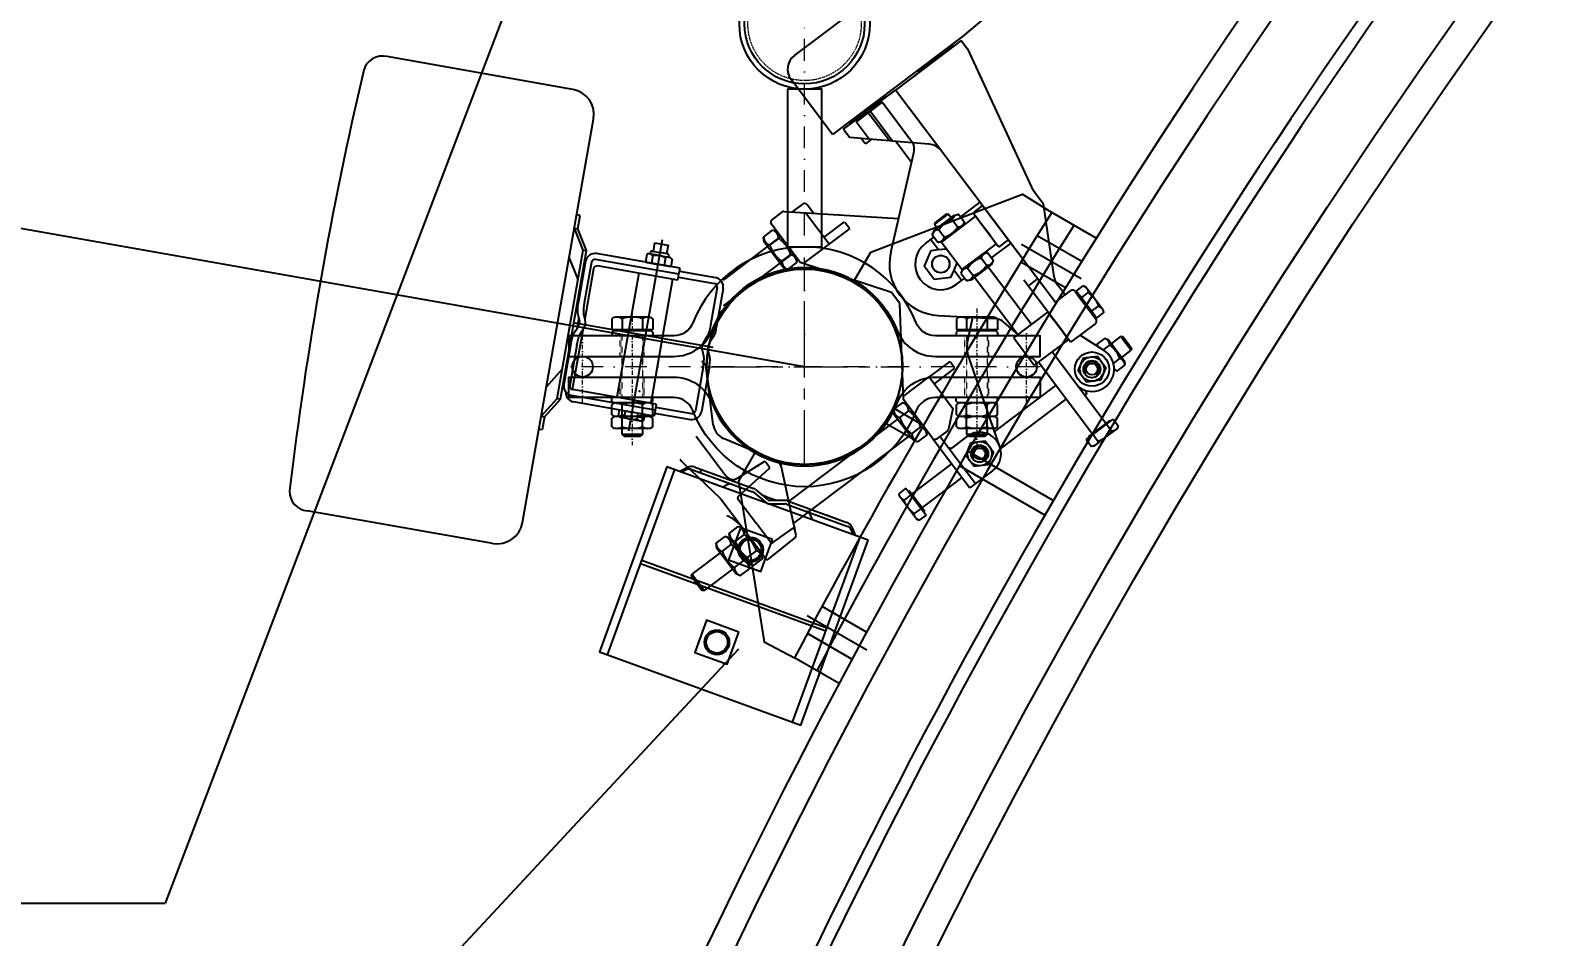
# Model space of a CAD drawing. Header units: millimetres. Extents: x -139278 to 641613, y -260926 to 217780.
# Drawn here: x 220606 to 221486, y 3542 to 4071 of the extents above; entities that cross this region are included whole.
import ezdxf

# ---------------------------------------------------------------- set-up
doc = ezdxf.new("R2010")
doc.units = ezdxf.units.MM
for name, pattern in [('MITTE', [50.8, 31.75, -6.35, 6.35, -6.35]), ('STRICHLINIE', [0.75, 0.5, -0.25]), ('STRICHPUNKT', [25.4, 12.7, -6.35, 0, -6.35])]:
    doc.linetypes.add(name, pattern=pattern)
for name, color, linetype, lineweight in [('10_30_AntennentraegerAchse', 61, 'MITTE', 18), ('10_30_Sektorantenne_MHA', 21, 'Continuous', 25), ('10_31_SystemGestell_Kabelbock', 6, 'Continuous', 25), ('10_yy_Stahl', 6, 'Continuous', 25), ('10_yy_Stahl_Achse', 8, 'STRICHPUNKT', 9), ('10_yy_Stahl_VDK', 8, 'STRICHLINIE', 9), ('20_30_Sektorantenne_MHA', 7, 'Continuous', 25), ('99_Gebaeude_VDK', 53, 'STRICHLINIE', 18)]:
    doc.layers.add(name, color=color, linetype=linetype, lineweight=lineweight)
doc.styles.add('ISOCP', font='ISOCP', dxfattribs={"width": 0.9})
doc.dimstyles.new('M_050', dxfattribs={"dimscale": 50, "dimtxt": 2.5, "dimasz": 2, "dimexe": 2, "dimexo": 2, "dimgap": 1, "dimtad": 1, "dimlfac": 0.001, "dimzin": 1, "dimdsep": 46, "dimtxsty": 'ISOCP', "dimblk": 'OBLIQUE', "dimcen": 2.5, "dimclrd": 256, "dimclre": 256, "dimclrt": 256, "dimadec": 0, "dimazin": 0, "dimtfac": 1, "dimtmove": 2, "dimatfit": 3, "dimfxl": 0, "dimtolj": 1, "dimtzin": 0, "dimarcsym": 0})

# ---------------------------------------------------------------- blocks, each defined once
blk = doc.blocks.new('_OBLIQUE')
at = {"color": 0, "linetype": 'ByBlock'}
blk.add_line((-0.5, -0.5), (0.5, 0.5), dxfattribs=at)
blk = doc.blocks.new('*D40')
at = {"lineweight": -2}
blk.add_arc((224746.8, 1744.4), 2209.63, 140, 160, dxfattribs=at)
at = {"layer": 'Defpoints', "color": 0}
for p in [(221606.02, 4379.83), (220859.69, 3159.19), (222900.68, 2958.61), (224746.8, 1744.4), (224746.8, 1744.4)]:
    blk.add_point(p, dxfattribs=at)
at = {"lineweight": -2, "xscale": 100, "yscale": 100, "zscale": 100}
for p, rotation in [((223054.12, 3164.72), 50.0000000001827), ((222670.43, 2500.14), 250.0000000001913)]:
    blk.add_blockref('_OBLIQUE', p, dxfattribs=dict(at, rotation=rotation))
at = {"insert": (222735.76, 2905.47), "char_height": 125, "attachment_point": 5, "rotation": 60, "style": 'ISOCP'}
blk.add_mtext('\\A1;20°', dxfattribs=at)
blk = doc.blocks.new('M12 HV Seite Kopf')
at = {"color": 0, "linetype": 'ByBlock', "lineweight": -2}
for p, q in [((-11.96, 10), (-11.96, 3.6)), ((8.97, 11), (-8.97, 11)), ((-5.98, 10), (-5.98, 3.6)), ((5.98, 10), (5.98, 3.6)), ((11.96, 10), (11.96, 3.6)), ((-11, 3), (-12, 2)), ((-12, 2), (-12, 0)), ((12, 0), (-12, 0)), ((11.96, 3.6), (-11.96, 3.6)), ((11, 3), (-11, 3)), ((-10, 3.6), (-10, 3)), ((10, 3.6), (10, 3)), ((11, 3), (12, 2)), ((12, 2), (12, 0))]:
    blk.add_line(p, q, dxfattribs=at)
for centre, radius, start, end in [((-8.97, 6.03), 4.97, 53.00075, 126.99925), ((0, -7.37), 18.37, 71.00542, 108.99458), ((8.97, 6.03), 4.97, 53.00075, 126.99925)]:
    blk.add_arc(centre, radius, start, end, dxfattribs=at)
blk = doc.blocks.new('M 12 HV Seite Mutter gekontert')
at = {"color": 0, "linetype": 'ByBlock', "lineweight": -2}
for p, q in [((0, 12), (0, -12)), ((2, 12), (0, 12)), ((3, 11), (2, 12)), ((3, 11), (3, -11)), ((10, 11.96), (4, 11.96)), ((11, 8.97), (11, -8.97)), ((11, 8.97), (11, -8.97)), ((17, 11.96), (12, 11.96)), ((18, 8.97), (18, -8.97)), ((10, 5.98), (4, 5.98)), ((17, 5.98), (12, 5.98)), ((18, 6), (21.25, 6)), ((21.25, -6), (21.25, 6)), ((21.25, 6), (22.75, 4.5)), ((22.75, 4.5), (22.75, -4.5)), ((10, -5.98), (4, -5.98)), ((17, -5.98), (12, -5.98)), ((18, -6), (21.25, -6)), ((21.25, -6), (22.75, -4.5)), ((2, -12), (0, -12)), ((3, -11), (2, -12)), ((10, -11.96), (4, -11.96)), ((17, -11.96), (12, -11.96))]:
    blk.add_line(p, q, dxfattribs=at)
for centre, radius, start, end in [((7.97, 8.97), 4.97, 143.00075, 216.99925), ((6.03, 8.97), 4.97, 323.00075, 36.99925), ((15.97, 8.97), 4.97, 143.00075, 216.99925), ((13.03, 8.97), 4.97, 323.00075, 36.99925), ((21.37, 0), 18.37, 161.00542, 198.99458), ((-7.37, 0), 18.37, 341.00542, 18.99458), ((29.37, 0), 18.37, 161.00542, 198.99458), ((-0.37, 0), 18.37, 341.00542, 18.99458), ((7.97, -8.97), 4.97, 143.00075, 216.99925), ((6.03, -8.97), 4.97, 323.00075, 36.99925), ((15.97, -8.97), 4.97, 143.00075, 216.99925), ((13.03, -8.97), 4.97, 323.00075, 36.99925)]:
    blk.add_arc(centre, radius, start, end, dxfattribs=at)
blk = doc.blocks.new('M12 HV Schelle seite')
at = {"color": 8, "linetype": 'STRICHPUNKT', "lineweight": 5, "ltscale": 0.2}
blk.add_line((0, 16), (0, -63.75), dxfattribs=at)
at = {"layer": '10_yy_Stahl_VDK', "ltscale": 0.2}
for p, q in [((-7, -12), (-7, 0)), ((6, 0), (6, -36)), ((7, -12), (7, 0)), ((-6, 0), (-6, -36)), ((-7, -36), (-7, -24)), ((7, -36), (7, -24))]:
    blk.add_line(p, q, dxfattribs=at)
blk.add_blockref('M12 HV Seite Kopf', (0, 0))
at = {"rotation": 270}
blk.add_blockref('M 12 HV Seite Mutter gekontert', (0, -36), dxfattribs=at)
blk = doc.blocks.new('Sektor-AL 114.3 oben_08')
for points in [[(22163.34, 10928.02, -0.308308), (22155.73, 10916.85, 0.681385), (22155.73, 10786.56, -0.308308), (22163.34, 10775.39), (22163.34, 10714.21), (22175.34, 10714.21), (22175.34, 10775.39, 0.308308), (22160.12, 10797.73, -0.681385), (22160.12, 10905.69, 0.308308), (22175.34, 10928.02), (22175.34, 10989.21), (22163.34, 10989.21)], [(22199.34, 10928.02, 0.308308), (22206.95, 10916.85, -0.681385), (22206.95, 10786.56, 0.308308), (22199.34, 10775.39), (22199.34, 10714.21), (22187.34, 10714.21), (22187.34, 10775.39, -0.308308), (22202.56, 10797.73, 0.681385), (22202.56, 10905.69, -0.308308), (22187.34, 10928.02), (22187.34, 10989.21), (22199.34, 10989.21)]]:
    blk.add_lwpolyline(points, format="xyb", close=True)
blk.add_lwpolyline([(22019.39, 10841.71), (22111.34, 10841.71), (22111.34, 10861.71), (22019.39, 10861.71)], close=True)
for centre, radius in [((22181.34, 10981.21), 6), ((21981.34, 10851.71), 38.05), ((21981.34, 10851.71), 35), ((22181.34, 10722.21), 6)]:
    blk.add_circle(centre, radius)
at = {"layer": '10_yy_Stahl_Achse'}
for p, q in [((22181.34, 10989.21), (22181.34, 10714.21)), ((22181.34, 10851.71), (21981.34, 10851.71))]:
    blk.add_line(p, q, dxfattribs=at)
at = {"layer": '10_yy_Stahl_Achse', "ltscale": 0.2}
for p, q in [((22202.1, 10981.21), (22160.58, 10981.21)), ((22202.1, 10722.21), (22160.58, 10722.21))]:
    blk.add_line(p, q, dxfattribs=at)
at = {"layer": '10_yy_Stahl_VDK'}
blk.add_circle((21981.34, 10851.71), 33.05, dxfattribs=at)
at = {"layer": '99_Gebaeude_VDK'}
blk.add_circle((22181.34, 10851.71), 57.15, dxfattribs=at)
at = {"rotation": 90}
for p in [(22163.34, 10952.21), (22163.34, 10751.21)]:
    blk.add_blockref('M12 HV Schelle seite', p, dxfattribs=at)

msp = doc.modelspace()

# ---------------------------------------------------------------- linework, layer by layer
at = {"ltscale": 4}
for p, q in [((221213.501, 4120.494), (221149.886, 4066.922)), ((221051.947, 4055.727), (221101.463, 4093.04)), ((221149.886, 4066.922), (221074.052, 4009.777)), ((221149.227, 4064.548), (221110.893, 4035.661)), ((221134.386, 4053.99), (221144.768, 4061.814)), ((221137.491, 4056.33), (221136.889, 4057.129)), ((221137.85, 4056.6), (221137.248, 4057.399)), ((221139.068, 4057.518), (221137.85, 4056.6)), ((221139.068, 4057.518), (221138.466, 4058.317)), ((221140.461, 4058.568), (221139.068, 4057.518)), ((221140.461, 4058.568), (221139.859, 4059.366)), ((221140.87, 4058.876), (221140.268, 4059.675)), ((221141.815, 4059.588), (221140.87, 4058.876)), ((221141.815, 4059.588), (221141.213, 4060.387)), ((221142.764, 4060.304), (221141.815, 4059.588)), ((221142.764, 4060.304), (221142.162, 4061.102)), ((221144.768, 4061.814), (221145.069, 4061.414)), ((221149.227, 4064.548), (221152.838, 4059.756)), ((221152.838, 4059.756), (221190.176, 3979.01)), ((221124.003, 4046.166), (221134.386, 4053.99)), ((221125.972, 4047.65), (221125.371, 4048.449)), ((221127.15, 4048.537), (221125.972, 4047.65)), ((221127.15, 4048.537), (221126.548, 4049.336)), ((221127.662, 4048.923), (221127.06, 4049.722)), ((221128.88, 4049.841), (221127.662, 4048.923)), ((221128.88, 4049.841), (221128.278, 4050.64)), ((221130.273, 4050.891), (221128.88, 4049.841)), ((221130.273, 4050.891), (221129.671, 4051.689)), ((221130.682, 4051.199), (221130.081, 4051.998)), ((221131.627, 4051.911), (221130.682, 4051.199)), ((221131.627, 4051.911), (221131.025, 4052.71)), ((221132.577, 4052.627), (221131.627, 4051.911)), ((221132.577, 4052.627), (221131.975, 4053.425)), ((221135.955, 4055.173), (221135.354, 4055.971)), ((221137.491, 4056.33), (221135.955, 4055.173)), ((221074.052, 4009.777), (221049.979, 4041.723)), ((221124.437, 4046.493), (221123.835, 4047.291)), ((221124.003, 4046.166), (221124.304, 4045.767)), ((221125.614, 4047.38), (221124.437, 4046.493)), ((221125.614, 4047.38), (221125.012, 4048.179)), ((221125.972, 4047.65), (221125.614, 4047.38)), ((221094.619, 4024.024), (221105.002, 4031.847)), ((221103.432, 4030.664), (221102.254, 4029.777)), ((221102.474, 4029.317), (221110.893, 4035.661)), ((221103.432, 4030.664), (221102.83, 4031.463)), ((221103.79, 4030.934), (221103.188, 4031.733)), ((221103.79, 4030.934), (221103.432, 4030.664)), ((221104.967, 4031.822), (221103.79, 4030.934)), ((221104.967, 4031.822), (221104.366, 4032.62)), ((221105.002, 4031.847), (221105.303, 4031.448)), ((221161.145, 3968.975), (221110.893, 4035.661)), ((221084.237, 4016.2), (221094.619, 4024.024)), ((221087.366, 4017.932), (221094.367, 4023.208)), ((221103.076, 4028.518), (221087.968, 4017.133)), ((221091.862, 4021.946), (221090.326, 4020.788)), ((221091.862, 4021.946), (221091.26, 4022.744)), ((221094.782, 4023.52), (221094.367, 4023.208)), ((221094.782, 4023.52), (221095.059, 4023.729)), ((221107.297, 4006.049), (221094.969, 4022.409)), ((221095.474, 4024.042), (221095.059, 4023.729)), ((221095.474, 4024.042), (221102.474, 4029.317)), ((221109.15, 4005.892), (221096.075, 4023.243)), ((221096.776, 4025.649), (221096.174, 4026.448)), ((221097.718, 4026.359), (221096.776, 4025.649)), ((221097.718, 4026.359), (221097.116, 4027.157)), ((221098.67, 4027.077), (221097.718, 4026.359)), ((221098.67, 4027.077), (221098.069, 4027.875)), ((221099.08, 4027.385), (221098.478, 4028.184)), ((221099.234, 4027.501), (221098.632, 4028.3)), ((221099.234, 4027.501), (221099.08, 4027.385)), ((221100.872, 4028.735), (221099.234, 4027.501)), ((221100.872, 4028.735), (221100.27, 4029.534)), ((221101.281, 4029.044), (221100.68, 4029.843)), ((221101.333, 4029.083), (221100.731, 4029.881)), ((221101.281, 4029.044), (221100.872, 4028.735)), ((221101.691, 4029.353), (221101.089, 4030.151)), ((221101.333, 4029.083), (221101.281, 4029.044)), ((221101.691, 4029.353), (221101.333, 4029.083)), ((221102.254, 4029.777), (221101.652, 4030.576)), ((221120.871, 4004.904), (221103.076, 4028.518)), ((221121.124, 4022.084), (221204.174, 3911.872)), ((221080.545, 4012.792), (221087.366, 4017.932)), ((221084.237, 4016.2), (221084.538, 4015.801)), ((221085.053, 4016.815), (221084.451, 4017.614)), ((221085.994, 4017.524), (221085.053, 4016.815)), ((221085.994, 4017.524), (221085.392, 4018.323)), ((221086.947, 4018.242), (221085.994, 4017.524)), ((221086.947, 4018.242), (221086.345, 4019.041)), ((221087.356, 4018.551), (221086.755, 4019.35)), ((221087.51, 4018.667), (221086.908, 4019.465)), ((221087.51, 4018.667), (221087.356, 4018.551)), ((221089.148, 4019.901), (221087.51, 4018.667)), ((221095.576, 4007.037), (221087.968, 4017.133)), ((221089.148, 4019.901), (221088.546, 4020.7)), ((221089.558, 4020.21), (221088.956, 4021.008)), ((221089.609, 4020.248), (221089.007, 4021.047)), ((221089.558, 4020.21), (221089.148, 4019.901)), ((221089.967, 4020.518), (221089.366, 4021.317)), ((221089.967, 4020.518), (221089.609, 4020.248)), ((221090.326, 4020.788), (221089.724, 4021.587)), ((221080.545, 4012.792), (221084.156, 4008))]:
    msp.add_line(p, q, dxfattribs=at)
for p, q in [((221057.836, 3874.223), (220043.496, 4053.078)), ((221095.576, 4007.037), (221084.156, 4008)), ((221092.662, 4005.019), (221090.841, 4007.436)), ((221096.858, 4006.929), (221094.063, 4004.823)), ((221107.297, 4006.049), (221095.576, 4007.037)), ((221107.992, 4005.99), (221107.297, 4006.049)), ((221108.455, 4005.951), (221107.992, 4005.99)), ((221109.15, 4005.892), (221108.455, 4005.951)), ((221120.871, 4004.904), (221109.15, 4005.892)), ((221120.216, 3993.38), (221110.898, 4005.745)), ((221130.51, 4004.091), (221120.871, 4004.904)), ((221108.093, 3940.869), (221121.516, 3999.012)), ((221192.429, 3975.646), (221190.624, 3978.042)), ((221056.544, 3969.037), (221050.625, 3964.577)), ((221148.915, 3961.638), (221160.242, 3970.173)), ((221191.266, 3977.189), (221197.244, 3969.257)), ((221203.381, 3926.614), (221197.244, 3969.257)), ((221044.663, 3964.467), (221038.864, 3960.097)), ((221045.991, 3964.866), (221112.672, 3960.707)), ((221072.197, 3945.773), (221058.392, 3964.092)), ((221062.991, 3963.805), (221059.345, 3968.644)), ((221133.16, 3953.521), (221145.379, 3962.729)), ((221133.16, 3953.521), (221145.379, 3962.729)), ((221133.696, 3957.212), (221137.689, 3960.222)), ((221137.238, 3960.821), (221133.844, 3958.263)), ((221140.632, 3963.378), (221137.238, 3960.821)), ((221137.689, 3960.222), (221141.683, 3963.231)), ((221137.695, 3946.922), (221157.66, 3961.967)), ((221140.632, 3963.378), (221141.683, 3963.231)), ((221143.262, 3961.134), (221141.683, 3963.231)), ((221145.379, 3962.729), (221147.863, 3963.034)), ((221147.863, 3963.034), (221151.171, 3958.644)), ((221156.758, 3963.165), (221170.599, 3944.796)), ((221156.955, 3964.565), (221160.948, 3967.574)), ((221157.66, 3961.967), (221161.121, 3957.375)), ((221161.145, 3968.975), (221204.174, 3911.872)), ((221227.978, 3949.196), (221201.98, 3964.206)), ((221033.94, 3949.852), (221039.209, 3953.822)), ((221055.322, 3934.934), (221038.471, 3957.296)), ((221041.973, 3952.648), (221039.209, 3953.822)), ((221041.973, 3952.648), (221053.023, 3937.985)), ((221084.177, 3954.8), (221057.058, 3934.364)), ((221069.188, 3949.766), (221081.167, 3958.793)), ((221081.334, 3958.572), (221083.987, 3955.051)), ((221133.16, 3953.521), (221132.182, 3951.217)), ((221133.844, 3958.263), (221133.696, 3957.212)), ((221135.276, 3955.116), (221133.696, 3957.212)), ((221136.102, 3954.172), (221139.41, 3949.781)), ((221150.193, 3956.34), (221137.974, 3947.132)), ((221143.943, 3960.08), (221147.251, 3955.69)), ((221150.193, 3956.34), (221151.171, 3958.644)), ((221166.236, 3950.586), (221161.121, 3957.375)), ((221043.887, 3950.109), (221010.325, 3924.818)), ((221034.306, 3946.871), (221033.94, 3949.852)), ((221045.356, 3932.208), (221034.306, 3946.871)), ((221045.356, 3932.208), (221034.306, 3946.871)), ((221037.485, 3945.147), (221042.754, 3949.117)), ((221128.296, 3946.1), (221133.234, 3949.821)), ((221131.491, 3948.507), (221136.001, 3942.522)), ((221132.182, 3951.217), (221135.49, 3946.827)), ((221137.974, 3947.132), (221135.49, 3946.827)), ((221136.001, 3942.522), (221140.586, 3943.085)), ((221137.695, 3946.922), (221149.731, 3930.949)), ((221169.697, 3945.994), (221149.731, 3930.949)), ((221166.236, 3950.586), (221169.697, 3945.994)), ((221166.97, 3937.678), (221178.296, 3946.214)), ((221172, 3944.599), (221175.993, 3947.608)), ((221219.093, 3925.459), (221184.436, 3945.468)), ((221219.504, 3935.614), (221193.51, 3950.621)), ((221051.109, 3940.525), (221010.388, 3909.839)), ((221044.575, 3935.739), (221049.844, 3939.709)), ((221048.12, 3931.034), (221053.389, 3935.004)), ((221053.023, 3937.985), (221053.389, 3935.004)), ((221108.561, 3917.455), (221055.322, 3934.934)), ((221131.417, 3941.959), (221127.582, 3932.924)), ((221131.417, 3941.959), (221136.001, 3942.522)), ((221145.035, 3930.534), (221146.84, 3934.785)), ((221150.01, 3931.159), (221162.229, 3940.367)), ((221150.01, 3931.159), (221162.229, 3940.367)), ((221167.044, 3933.978), (221154.825, 3924.77)), ((221160.793, 3937.718), (221164.102, 3933.328)), ((221162.229, 3940.367), (221164.714, 3940.672)), ((221164.714, 3940.672), (221168.022, 3936.282)), ((221167.044, 3933.978), (221168.022, 3936.282)), ((221210.034, 3920.296), (221184.044, 3935.302)), ((221045.356, 3932.208), (221048.12, 3931.034)), ((221133.489, 3925.086), (221127.582, 3932.924)), ((221143.23, 3926.282), (221133.489, 3925.086)), ((221143.23, 3926.282), (221145.035, 3930.534)), ((221145.035, 3930.534), (221149.545, 3924.548)), ((221146.351, 3922.141), (221151.288, 3925.862)), ((221150.01, 3931.159), (221149.032, 3928.856)), ((221149.032, 3928.856), (221152.341, 3924.465)), ((221152.953, 3931.81), (221156.261, 3927.419)), ((221182.217, 3892.822), (221156.941, 3926.365)), ((221190.204, 3898.841), (221164.928, 3932.383)), ((221193.131, 3925.104), (221188.835, 3921.867)), ((221113.376, 3911.066), (221108.561, 3917.455)), ((221154.825, 3924.77), (221152.341, 3924.465)), ((221208.213, 3894.882), (221185.653, 3924.819)), ((221204.174, 3911.872), (221212.959, 3918.492)), ((221209.765, 3916.085), (221205.292, 3922.02)), ((221215.76, 3918.099), (221227.796, 3902.126)), ((221216.349, 3918.314), (221220.374, 3921.347)), ((221219.301, 3914.397), (221216.349, 3918.314)), ((221217.624, 3916.623), (221217.144, 3916.262)), ((221217.144, 3916.262), (221226.412, 3903.963)), ((221219.301, 3914.397), (221223.326, 3917.43)), ((221221.774, 3920.752), (221220.374, 3921.347)), ((221226.89, 3913.964), (221221.774, 3920.752)), ((221115.503, 3855.071), (221113.376, 3911.066)), ((221225.214, 3906.55), (221219.301, 3914.397)), ((221225.214, 3906.55), (221229.239, 3909.583)), ((221232.005, 3907.176), (221226.89, 3913.964)), ((221135.754, 3904.162), (221168.326, 3902.455)), ((221152.668, 3887.594), (221156.085, 3903.096)), ((221181.419, 3893.883), (221174.364, 3900.015)), ((221179.822, 3891.017), (221199.787, 3906.062)), ((221199.787, 3906.062), (221203.248, 3901.47)), ((221208.363, 3894.682), (221203.248, 3901.47)), ((221227.403, 3899.325), (221213.027, 3888.492)), ((221228.166, 3902.633), (221225.214, 3906.55)), ((221226.891, 3904.324), (221226.412, 3903.963)), ((221228.166, 3902.633), (221232.19, 3905.666)), ((221232.005, 3907.176), (221232.19, 3905.666)), ((221179.822, 3891.017), (221191.858, 3875.044)), ((221211.824, 3890.09), (221191.858, 3875.044)), ((221213.027, 3888.492), (221208.213, 3894.882)), ((221208.363, 3894.682), (221211.824, 3890.09)), ((221218.618, 3892.705), (221232.509, 3883.745)), ((221228.54, 3887.432), (221232.931, 3890.741)), ((221235.235, 3889.763), (221232.931, 3890.741)), ((221236.829, 3887.646), (221242.42, 3891.859)), ((221243.47, 3891.712), (221242.42, 3891.859)), ((221242.42, 3891.859), (221245.429, 3887.866)), ((221246.028, 3888.317), (221243.47, 3891.712)), ((221171.794, 3827.541), (221152.978, 3882.186)), ((221233.67, 3841.159), (221202.24, 3882.868)), ((221228.691, 3886.208), (221228.54, 3887.432)), ((221232.123, 3883.985), (221235.885, 3886.82)), ((221235.235, 3889.763), (221244.442, 3877.544)), ((221242.848, 3879.66), (221248.438, 3883.873)), ((221245.429, 3887.866), (221248.438, 3883.873)), ((221248.586, 3884.923), (221246.028, 3888.317)), ((221248.586, 3884.923), (221248.438, 3883.873)), ((221004.568, 3840.343), (221000.484, 3873.605)), ((221142.553, 3877.332), (221130.573, 3868.305)), ((221133.582, 3864.312), (221145.562, 3873.339)), ((221145.395, 3873.56), (221142.742, 3877.081)), ((221225.684, 3835.141), (221194.254, 3876.85)), ((221217.345, 3871.824), (221220.541, 3879.352)), ((221220.541, 3879.352), (221228.659, 3880.349)), ((221228.659, 3880.349), (221233.581, 3873.817)), ((221233.581, 3873.817), (221230.385, 3866.289)), ((221238.031, 3876.145), (221241.793, 3878.98)), ((221238.46, 3872.556), (221240.357, 3871.751)), ((221240.357, 3871.751), (221244.747, 3875.06)), ((221244.442, 3877.544), (221244.747, 3875.06)), ((221115.434, 3856.897), (221130.573, 3868.305)), ((221130.573, 3868.305), (221144.415, 3849.937)), ((221222.267, 3865.292), (221217.345, 3871.824)), ((221230.385, 3866.289), (221222.267, 3865.292)), ((221132.354, 3832.709), (221115.503, 3855.071)), ((221168.76, 3836.352), (221204.485, 3863.273)), ((221172.134, 3826.373), (221210.503, 3855.287)), ((221218.434, 3861.378), (221218.804, 3861.656)), ((221221.388, 3857.457), (221222.386, 3858.209)), ((221222.134, 3860.254), (221222.386, 3858.209)), ((221109.769, 3849.224), (221115.037, 3853.194)), ((221110.135, 3846.243), (221109.769, 3849.224)), ((221121.184, 3831.58), (221110.135, 3846.243)), ((221121.184, 3831.58), (221110.135, 3846.243)), ((221113.314, 3844.519), (221118.582, 3848.489)), ((221117.802, 3852.02), (221115.037, 3853.194)), ((221117.802, 3852.02), (221128.851, 3837.357)), ((221144.415, 3849.937), (221141.703, 3837.852)), ((221112.049, 3843.703), (221048.584, 3795.879)), ((221120.404, 3835.111), (221125.672, 3839.081)), ((221128.851, 3837.357), (221129.217, 3834.376)), ((221235.826, 3842.784), (221223.527, 3833.516)), ((221226.115, 3834.714), (221233.961, 3840.627)), ((221233.528, 3833.039), (221240.317, 3838.154)), ((221233.961, 3840.627), (221237.878, 3843.579)), ((221233.961, 3840.627), (221236.994, 3836.603)), ((221236.187, 3842.305), (221235.826, 3842.784)), ((221237.878, 3843.579), (221240.911, 3839.555)), ((221240.317, 3838.154), (221240.911, 3839.555)), ((221011.994, 3810.425), (220994.532, 3833.599)), ((221041.434, 3819.262), (221010.586, 3832.357)), ((221119.271, 3834.119), (221051.337, 3782.928)), ((221121.184, 3831.58), (221123.949, 3830.406)), ((221123.949, 3830.406), (221129.217, 3834.376)), ((221132.354, 3832.709), (221154.32, 3803.559)), ((221140.953, 3836.685), (221135.155, 3832.315)), ((221157.515, 3805.966), (221136.752, 3833.519)), ((221152.452, 3833.455), (221144.067, 3827.136)), ((221151.857, 3822.475), (221155.053, 3830.004)), ((221155.053, 3830.004), (221163.171, 3831)), ((221163.171, 3831), (221168.093, 3824.469)), ((221222.197, 3831.763), (221226.115, 3834.714)), ((221222.197, 3831.763), (221225.23, 3827.738)), ((221223.888, 3833.037), (221223.527, 3833.516)), ((221226.115, 3834.714), (221229.147, 3830.69)), ((221226.74, 3827.923), (221233.528, 3833.039)), ((221156.779, 3815.943), (221151.857, 3822.475)), ((221202.927, 3796.228), (221153.134, 3824.976)), ((221168.093, 3824.469), (221164.897, 3816.94)), ((221226.74, 3827.923), (221225.23, 3827.738)), ((221008.749, 3797.264), (220987.157, 3817.952)), ((221018.637, 3809.194), (221033.98, 3818.781)), ((221037.085, 3814.661), (221019.051, 3798.423)), ((221035.308, 3818.535), (221037.214, 3816.006)), ((221051.712, 3781.164), (221044.371, 3815.699)), ((221120.348, 3799.872), (221143.788, 3817.535)), ((221197.93, 3787.566), (221148.134, 3816.316)), ((221167.498, 3813.489), (221154.32, 3803.559)), ((221164.897, 3816.94), (221156.779, 3815.943)), ((221116.97, 3803.358), (221112.945, 3800.325)), ((221116.97, 3803.358), (221119.922, 3799.441)), ((221118.244, 3801.667), (221118.724, 3802.028)), ((221127.991, 3789.729), (221118.724, 3802.028)), ((221126.367, 3791.885), (221149.807, 3809.549)), ((221023.25, 3778.04), (221008.855, 3797.143)), ((221018.922, 3797.078), (221029.724, 3782.743)), ((221113.131, 3798.815), (221112.945, 3800.325)), ((221113.131, 3798.815), (221118.246, 3792.027)), ((221119.922, 3799.441), (221115.897, 3796.408)), ((221119.922, 3799.441), (221125.835, 3791.594)), ((221118.246, 3792.027), (221123.362, 3785.239)), ((221125.835, 3791.594), (221121.81, 3788.561)), ((221123.362, 3785.239), (221124.762, 3784.644)), ((221128.787, 3787.677), (221124.762, 3784.644)), ((221125.835, 3791.594), (221128.787, 3787.677)), ((221127.512, 3789.368), (221127.991, 3789.729)), ((221013.905, 3776.985), (221019.174, 3780.955)), ((221014.271, 3774.004), (221013.905, 3776.985)), ((221017.45, 3772.281), (221022.719, 3776.251)), ((221021.938, 3779.782), (221019.174, 3780.955)), ((221021.938, 3779.782), (221032.988, 3765.119)), ((221031.676, 3766.86), (221023.25, 3778.04)), ((221037.882, 3771.917), (221029.724, 3782.743)), ((221039.254, 3771.7), (221050.611, 3779.653)), ((221052.869, 3775.722), (221052.163, 3779.041)), ((221006.239, 3771.208), (221011.507, 3775.178)), ((221006.605, 3768.227), (221006.239, 3771.208)), ((221017.654, 3753.564), (221006.605, 3768.227)), ((221009.784, 3766.503), (221015.052, 3770.473)), ((221014.271, 3774.004), (221011.507, 3775.178)), ((221025.321, 3759.341), (221014.271, 3774.004)), ((221025.321, 3759.341), (221014.271, 3774.004)), ((221024.54, 3762.872), (221029.809, 3766.842)), ((221035.265, 3762.096), (221031.676, 3766.86)), ((221052.52, 3774.737), (221036.693, 3761.921)), ((221037.882, 3771.917), (221037.981, 3771.786)), ((221037.976, 3771.793), (221037.978, 3771.807)), ((221008.518, 3765.687), (220991.987, 3753.23)), ((221016.874, 3757.095), (221022.142, 3761.065)), ((221025.321, 3759.341), (221025.687, 3756.36)), ((221025.321, 3759.341), (221028.085, 3758.168)), ((221028.085, 3758.168), (221033.354, 3762.138)), ((221032.988, 3765.119), (221033.354, 3762.138)), ((220991.809, 3751.969), (220991.987, 3753.23)), ((220991.809, 3751.969), (220994.879, 3747.896)), ((220995.597, 3748.438), (220991.987, 3753.23)), ((221015.74, 3756.104), (220999.208, 3743.646)), ((221017.654, 3753.564), (221020.418, 3752.39)), ((221020.418, 3752.39), (221025.687, 3756.36)), ((220994.879, 3747.896), (220997.948, 3743.823)), ((220999.208, 3743.646), (220995.597, 3748.438)), ((220997.948, 3743.823), (220999.208, 3743.646)), ((221094.034, 3719.378), (221068.044, 3734.384)), ((221094.093, 3708.952), (221059.436, 3728.961)), ((221085.504, 3703.519), (221059.51, 3718.527)), ((221077.978, 3689.389), (221051.98, 3704.399))]:
    msp.add_line(p, q)
for points in [[(221086.411, 3923.716), (221096.41, 3941.035), (221185.03, 3974.821), (221201.98, 3964.206)], [(221104.853, 3841.304), (221109.853, 3849.964), (221127.145, 3839.939), (221122.153, 3831.316), (221104.853, 3841.304)], [(221029.261, 3824.729), (221019.262, 3807.41), (221034.312, 3713.771), (221051.98, 3704.399)]]:
    msp.add_lwpolyline(points)
at = {"flags": 128}
msp.add_lwpolyline([(221051.712, 3781.164), (221051.8, 3780.75), (221051.885, 3780.351), (221051.963, 3779.984), (221052.031, 3779.663), (221052.087, 3779.399), (221052.129, 3779.203), (221052.154, 3779.082), (221052.163, 3779.041)], dxfattribs=at)
for centre, radius in [((224746.801, 1744.398), 4048.5), ((224746.801, 1744.398), 4030.5), ((221137.324, 3934.121), 5.1), ((221137.324, 3934.121), 5.05), ((221057.836, 3874.223), 57.15), ((221057.836, 3874.223), 57), ((221225.463, 3872.821), 10), ((221225.463, 3872.821), 7.083), ((221225.463, 3872.821), 5), ((221225.463, 3872.821), 3.333), ((221159.975, 3823.472), 7.083), ((221159.975, 3823.472), 5), ((221159.975, 3823.472), 3.333)]:
    msp.add_circle(centre, radius)
for centre, radius, start, end in [((224746.801, 1744.398), 4152.5, 135, 165), ((224746.801, 1744.398), 4152.5, 135, 165), ((224746.801, 1744.398), 4095, 135, 165), ((224746.801, 1744.398), 4095, 135, 165), ((224746.801, 1744.398), 4087.5, 135, 165), ((224746.801, 1744.398), 4087.5, 135, 165), ((221093.461, 4005.621), 1, 217, 307), ((221111.772, 4001.261), 10, 347, 21.247222), ((221129.67, 3994.127), 10, 37, 85.17983), ((221199.253, 3983.208), 10, 204.816343, 217), ((221191.487, 3978.558), 1, 204.816343, 217), ((221057.748, 3967.44), 2, 37, 127), ((221045.867, 3962.87), 2, 86.431072, 127), ((224746.801, 1744.398), 4182.5, 147.94472, 152.05528), ((221157.556, 3963.767), 1, 127, 217), ((221160.346, 3968.373), 1, 307, 37), ((221040.068, 3958.5), 2, 127, 217), ((224746.801, 1744.398), 4167.5, 147.937319, 152.062681), ((221137.324, 3934.121), 15, 127, 307), ((221171.398, 3945.398), 1, 217, 307), ((221176.595, 3946.81), 1, 37, 127), ((221137.324, 3934.121), 30, 167, 267), ((221213.279, 3928.038), 10, 188.189206, 217), ((221214.163, 3916.895), 2, 37, 127), ((221167.803, 3892.468), 10, 49, 87), ((221226.199, 3900.922), 2, 307, 37), ((221162.433, 3885.442), 10, 167.568928, 199), ((221225.463, 3872.821), 13, 232.942363, 59.184862), ((220995.521, 3872.996), 5, 7.00003, 61.999979), ((221225.463, 3872.821), 4.208, 127, 217), ((221225.463, 3872.821), 4.208, 307, 127), ((221014.494, 3841.562), 10, 187.000005, 246.999995), ((221139.75, 3838.282), 2, 307, 347.568928), ((221133.951, 3833.913), 2, 217, 307), ((221159.975, 3823.472), 12.5, 307, 127), ((220997.535, 3828.782), 15, 214.082329, 226.223768), ((221142.863, 3828.733), 2, 217, 307), ((221159.975, 3823.472), 4.208, 127, 217), ((221159.975, 3823.472), 4.208, 307, 127), ((221034.51, 3817.933), 1, 37, 122), ((221036.416, 3815.404), 1, 312, 37), ((221039.48, 3814.66), 5, 12.000027, 66.999965), ((221015.987, 3813.434), 5, 217, 302), ((221008.057, 3796.542), 1, 37, 46.223768), ((221019.72, 3797.68), 1, 132, 217), ((221005.279, 3768.657), 20, 37.000007, 68.788329), ((221051.185, 3778.833), 1, 12, 125), ((221051.891, 3775.514), 1, 309, 12), ((221038.68, 3772.519), 1, 217, 305), ((221036.064, 3762.698), 1, 217, 309)]:
    msp.add_arc(centre, radius, start, end)
at = {"ltscale": 4}
for centre, radius, start, end in [((224746.801, 1744.398), 4136.576, 141.160381, 309.497963), ((221057.965, 4047.741), 10, 127, 217)]:
    msp.add_arc(centre, radius, start, end, dxfattribs=at)
for points, weights in [([(221147.863, 3963.034), (221145.05, 3962.689), (221143.943, 3960.08)], [1, 1.15470053838, 1]), ([(221042.754, 3949.117), (221042.339, 3952.493), (221039.209, 3953.822)], [1, 1.15470053838, 1]), ([(221136.102, 3954.172), (221133.289, 3953.826), (221132.182, 3951.217)], [1, 1.15470053838, 1]), ([(221143.943, 3960.08), (221139.169, 3958.257), (221136.102, 3954.172)], [1, 1.15470053838, 1]), ([(221139.41, 3949.781), (221144.183, 3951.604), (221147.251, 3955.69)], [1, 1.15470053838, 1]), ([(221147.251, 3955.69), (221150.064, 3956.035), (221151.171, 3958.644)], [1, 1.15470053838, 1]), ([(221033.94, 3949.852), (221034.355, 3946.476), (221037.485, 3945.147)], [1, 1.15470053838, 1]), ([(221037.485, 3945.147), (221039.672, 3939.42), (221044.575, 3935.739)], [1, 1.15470053838, 1]), ([(221049.844, 3939.709), (221047.657, 3945.436), (221042.754, 3949.117)], [1, 1.15470053838, 1]), ([(221135.49, 3946.827), (221138.303, 3947.173), (221139.41, 3949.781)], [1, 1.15470053838, 1]), ([(221044.575, 3935.739), (221044.99, 3932.363), (221048.12, 3931.034)], [1, 1.15470053838, 1]), ([(221053.389, 3935.004), (221052.974, 3938.38), (221049.844, 3939.709)], [1, 1.15470053838, 1]), ([(221160.793, 3937.718), (221156.02, 3935.896), (221152.953, 3931.81)], [1, 1.15470053838, 1]), ([(221164.714, 3940.672), (221161.901, 3940.327), (221160.793, 3937.718)], [1, 1.15470053838, 1]), ([(221164.102, 3933.328), (221166.915, 3933.673), (221168.022, 3936.282)], [1, 1.15470053838, 1]), ([(221152.953, 3931.81), (221150.14, 3931.464), (221149.032, 3928.856)], [1, 1.15470053838, 1]), ([(221152.341, 3924.465), (221155.154, 3924.811), (221156.261, 3927.419)], [1, 1.15470053838, 1]), ([(221156.261, 3927.419), (221161.034, 3929.242), (221164.102, 3933.328)], [1, 1.15470053838, 1]), ([(221220.374, 3921.347), (221222.981, 3920.24), (221223.326, 3917.43)], [1, 1.15455095302, 1]), ([(221223.326, 3917.43), (221225.518, 3915.785), (221226.89, 3913.964)], [1, 1.0380269746, 1]), ([(221226.89, 3913.964), (221228.262, 3912.143), (221229.239, 3909.583)], [1, 1.0380269746, 1]), ([(221229.239, 3909.583), (221231.845, 3908.476), (221232.19, 3905.666)], [1, 1.15455095302, 1]), ([(221235.885, 3886.82), (221235.54, 3889.633), (221232.931, 3890.741)], [1, 1.15470053838, 1]), ([(221228.54, 3887.432), (221228.631, 3886.693), (221228.832, 3886.117)], [1, 1.03648687739, 1.05576253838]), ([(221241.793, 3878.98), (221239.971, 3883.753), (221235.885, 3886.82)], [1, 1.15470053838, 1]), ([(221238.461, 3873.025), (221239.129, 3872.272), (221240.357, 3871.751)], [1.07604463871, 1.06730084784, 1]), ([(221244.747, 3875.06), (221244.402, 3877.873), (221241.793, 3878.98)], [1, 1.15470053838, 1]), ([(221222.386, 3858.209), (221222.223, 3859.533), (221221.684, 3860.382)], [1, 1.06730084784, 1.07604463871]), ([(221109.769, 3849.224), (221110.184, 3845.848), (221113.314, 3844.519)], [1, 1.15470053838, 1]), ([(221118.582, 3848.489), (221118.168, 3851.865), (221115.037, 3853.194)], [1, 1.15470053838, 1]), ([(221125.672, 3839.081), (221123.485, 3844.808), (221118.582, 3848.489)], [1, 1.15470053838, 1]), ([(221113.314, 3844.519), (221115.501, 3838.792), (221120.404, 3835.111)], [1, 1.15470053838, 1]), ([(221129.217, 3834.376), (221128.803, 3837.752), (221125.672, 3839.081)], [1, 1.15470053838, 1]), ([(221240.911, 3839.555), (221239.805, 3836.948), (221236.994, 3836.603)], [1, 1.15455095302, 1]), ([(221120.404, 3835.111), (221120.818, 3831.735), (221123.949, 3830.406)], [1, 1.15470053838, 1]), ([(221229.147, 3830.69), (221228.041, 3828.083), (221225.23, 3827.738)], [1, 1.15455095302, 1]), ([(221233.528, 3833.039), (221231.708, 3831.667), (221229.147, 3830.69)], [1, 1.0380269746, 1]), ([(221236.994, 3836.603), (221235.349, 3834.411), (221233.528, 3833.039)], [1, 1.0380269746, 1]), ([(221115.897, 3796.408), (221113.29, 3797.515), (221112.945, 3800.325)], [1, 1.15455095302, 1]), ([(221118.246, 3792.027), (221116.874, 3793.848), (221115.897, 3796.408)], [1, 1.0380269746, 1]), ([(221121.81, 3788.561), (221119.618, 3790.206), (221118.246, 3792.027)], [1, 1.0380269746, 1]), ([(221124.762, 3784.644), (221122.155, 3785.751), (221121.81, 3788.561)], [1, 1.15455095302, 1]), ([(221013.905, 3776.985), (221014.32, 3773.61), (221017.45, 3772.281)], [1, 1.15470053838, 1]), ([(221022.719, 3776.251), (221022.304, 3779.626), (221019.174, 3780.955)], [1, 1.15470053838, 1]), ([(221029.809, 3766.842), (221027.622, 3772.57), (221022.719, 3776.251)], [1, 1.15470053838, 1]), ([(221006.239, 3771.208), (221006.653, 3767.832), (221009.784, 3766.503)], [1, 1.15470053838, 1]), ([(221015.052, 3770.473), (221014.637, 3773.849), (221011.507, 3775.178)], [1, 1.15470053838, 1]), ([(221022.142, 3761.065), (221019.955, 3766.792), (221015.052, 3770.473)], [1, 1.15470053838, 1]), ([(221017.45, 3772.281), (221019.637, 3766.553), (221024.54, 3762.872)], [1, 1.15470053838, 1]), ([(221033.354, 3762.138), (221032.939, 3765.513), (221029.809, 3766.842)], [1, 1.15470053838, 1]), ([(221009.784, 3766.503), (221011.97, 3760.776), (221016.874, 3757.095)], [1, 1.15470053838, 1]), ([(221025.687, 3756.36), (221025.272, 3759.736), (221022.142, 3761.065)], [1, 1.15470053838, 1]), ([(221024.54, 3762.872), (221024.955, 3759.497), (221028.085, 3758.168)], [1, 1.15470053838, 1]), ([(221016.874, 3757.095), (221017.288, 3753.719), (221020.418, 3752.39)], [1, 1.15470053838, 1])]:
    msp.add_rational_spline(points, weights, degree=2)
for p in [(220961.479, 3860.014), (221017.628, 3785.502)]:
    msp.add_point(p)
at = {"layer": '10_30_AntennentraegerAchse'}
for p, q in [((221057.836, 3817.073), (221057.836, 3931.373)), ((221000.686, 3874.223), (221114.986, 3874.223))]:
    msp.add_line(p, q, dxfattribs=at)
at = {"layer": '10_30_Sektorantenne_MHA'}
for p, q in [((220910.981, 4154.491), (220684.816, 3561.195)), ((220942.823, 3706.107), (220982.155, 3814.171)), ((220989.487, 3815.508), (220984.983, 3813.142)), ((220989.147, 3814.2), (220986.253, 3812.68)), ((220991.568, 3814.363), (221027.439, 3801.307)), ((220993.522, 3815.781), (221028.123, 3803.187)), ((220996.976, 3812.395), (220997.66, 3814.274)), ((221013.174, 3805.523), (221010.077, 3804.009)), ((221029.326, 3802.492), (221036.252, 3796.681)), ((221028.041, 3800.96), (221034.966, 3795.149)), ((221046.578, 3796.213), (221037.537, 3796.213)), ((221037.537, 3794.213), (221046.578, 3794.213)), ((221047.262, 3794.093), (221083.133, 3781.037)), ((221047.946, 3795.972), (221082.547, 3783.378)), ((221060.899, 3788.152), (221062.299, 3785.001)), ((221070.578, 3787.735), (221080.34, 3784.182)), ((221084.883, 3779.355), (221086.123, 3776.33)), ((221085.463, 3780.576), (221087.393, 3775.868)), ((221050.888, 3666.774), (221090.22, 3774.839)), ((221070.212, 3719.867), (220962.147, 3759.199)), ((221070.896, 3721.746), (220962.831, 3761.079)), ((221019.271, 3709.374), (220680.07, 3345.137)), ((220010.326, 3561.195), (220684.816, 3561.195))]:
    msp.add_line(p, q, dxfattribs=at)
for points in [[(221094.919, 3773.129), (220977.457, 3815.881), (220938.125, 3707.817), (221055.586, 3665.064)], [(221039.172, 3773.466), (221020.378, 3780.306), (221013.538, 3761.512), (221032.331, 3754.672)], [(221019.506, 3719.433), (221000.712, 3726.274), (220993.871, 3707.48), (221012.665, 3700.639)]]:
    msp.add_lwpolyline(points, close=True, dxfattribs=at)
for centre, radius in [((221026.355, 3767.489), 7.25), ((221026.355, 3767.489), 6.25), ((221006.689, 3713.457), 7.25), ((221006.689, 3713.457), 6.25)]:
    msp.add_circle(centre, radius, dxfattribs=at)
for centre, radius, start, end in [((220990.542, 3811.544), 3, 70, 117.715422), ((220991.812, 3811.082), 5, 70, 117.715422), ((221014.492, 3802.827), 3, 70, 116.047164), ((221026.755, 3799.428), 4, 50, 70), ((221026.755, 3799.428), 2, 50, 70), ((221057.247, 3852.366), 58.15, 245.060526, 254.939476), ((221037.537, 3798.213), 4, 230, 270), ((221037.537, 3798.213), 2, 230, 270), ((221046.578, 3792.213), 4, 70, 90), ((221046.578, 3792.213), 2, 70, 90), ((221058.157, 3786.934), 3, 23.952836, 70), ((221080.837, 3778.68), 5, 22.284578, 70), ((221082.107, 3778.217), 3, 22.284578, 70)]:
    msp.add_arc(centre, radius, start, end, dxfattribs=at)
at = {"layer": '10_31_SystemGestell_Kabelbock', "ltscale": 5}
msp.add_circle((221057.836, 3874.223), 57.15, dxfattribs=at)
at = {"layer": '20_30_Sektorantenne_MHA'}
for p, q in [((220922.61, 4036.01), (220814.394, 4055.115)), ((220893.261, 3783.254), (220934.763, 4018.623)), ((220926.882, 3962.415), (220924.913, 3962.761)), ((220925.527, 3954.741), (220926.882, 3962.415)), ((220923.56, 3955.088), (220925.527, 3954.741)), ((220928.761, 3942.281), (220923.56, 3955.088)), ((220930.729, 3941.933), (220925.527, 3954.741)), ((220974.701, 3948.262), (220955.073, 3836.715)), ((220970.318, 3946.438), (220969.452, 3941.514)), ((220970.318, 3946.438), (220978.197, 3945.052)), ((220978.197, 3945.052), (220977.331, 3940.127)), ((220913.479, 3855.617), (220928.761, 3942.281)), ((220915.448, 3855.272), (220930.729, 3941.933)), ((220925.73, 3925.09), (220920.569, 3938.14)), ((220930.058, 3935.753), (220925.899, 3912.117)), ((220928.761, 3942.281), (220930.729, 3941.933)), ((220933.505, 3935.147), (220929.346, 3911.51)), ((220984.573, 3928.192), (220935.822, 3936.77)), ((220984.573, 3928.192), (220935.822, 3936.77)), ((220985.179, 3931.639), (220936.428, 3940.217)), ((220965.786, 3939.653), (220965, 3935.189)), ((220965.786, 3939.653), (220965, 3935.189)), ((220965, 3935.189), (220972.178, 3933.926)), ((220965, 3935.189), (220972.178, 3933.926)), ((220967.642, 3939.994), (220967.782, 3940.792)), ((220973.078, 3939.038), (220967.642, 3939.994)), ((220973.078, 3939.038), (220967.642, 3939.994)), ((220969.27, 3939.04), (220968.485, 3934.576)), ((220969.27, 3939.04), (220968.485, 3934.576)), ((220968.941, 3941.604), (220973.391, 3940.82)), ((220979.761, 3932.592), (220972.178, 3933.926)), ((220979.761, 3932.592), (220972.178, 3933.926)), ((220973.078, 3939.038), (220978.716, 3938.046)), ((220973.078, 3939.038), (220978.716, 3938.046)), ((220977.842, 3940.037), (220973.391, 3940.82)), ((220976.657, 3937.741), (220975.871, 3933.276)), ((220976.657, 3937.741), (220975.871, 3933.276)), ((220978.513, 3938.082), (220978.653, 3938.879)), ((220980.547, 3937.056), (220979.761, 3932.592)), ((220980.547, 3937.056), (220979.761, 3932.592)), ((220934.708, 3931.381), (220929.565, 3902.151)), ((220983.966, 3924.745), (220937.025, 3933.004)), ((220961.116, 3928.765), (220948.379, 3856.377)), ((220980.814, 3925.299), (220968.076, 3852.911)), ((220983.966, 3924.745), (220984.573, 3928.192)), ((220984.27, 3926.468), (221005.246, 3922.777)), ((220984.27, 3926.468), (221005.246, 3922.777)), ((220984.573, 3928.192), (220985.179, 3931.639)), ((220984.876, 3929.915), (221005.853, 3926.224)), ((221006.869, 3920.461), (221003.014, 3898.547)), ((221010.317, 3919.854), (221006.461, 3897.941)), ((220923.733, 3899.806), (221004.294, 3885.63)), ((220926.118, 3902.758), (220924.967, 3896.216)), ((220928.414, 3895.61), (220922.318, 3860.963)), ((220921.567, 3887.495), (220917.408, 3863.858)), ((220925.014, 3886.888), (220920.855, 3863.251)), ((220916.511, 3872.809), (220907.199, 3862.312)), ((220998.681, 3873.926), (220994.219, 3848.565)), ((221002.128, 3873.319), (220997.666, 3847.959)), ((220913.48, 3855.618), (220904.213, 3845.363)), ((220915.449, 3855.272), (220906.18, 3845.017)), ((220913.503, 3855.614), (220915.472, 3855.268)), ((220970.622, 3848.91), (220921.871, 3857.488)), ((220970.622, 3848.91), (220921.871, 3857.488)), ((220971.229, 3852.357), (220922.478, 3860.935)), ((220970.016, 3845.463), (220923.074, 3853.722)), ((220949.234, 3845.587), (220949.837, 3849.013)), ((220949.234, 3845.587), (220949.837, 3849.013)), ((220949.837, 3849.013), (220957.015, 3847.75)), ((220949.837, 3849.013), (220957.015, 3847.75)), ((220952.718, 3844.974), (220953.321, 3848.4)), ((220952.718, 3844.974), (220953.321, 3848.4)), ((220964.598, 3846.416), (220957.015, 3847.75)), ((220964.598, 3846.416), (220957.015, 3847.75)), ((220960.105, 3843.674), (220960.708, 3847.1)), ((220960.105, 3843.674), (220960.708, 3847.1)), ((220963.995, 3842.99), (220964.598, 3846.416)), ((220963.995, 3842.99), (220964.598, 3846.416)), ((220970.622, 3848.91), (220970.016, 3845.463)), ((220970.319, 3847.186), (220991.296, 3843.495)), ((220970.319, 3847.186), (220991.296, 3843.495)), ((220971.229, 3852.357), (220970.622, 3848.91)), ((220970.926, 3850.633), (220991.902, 3846.942)), ((220904.828, 3837.342), (220902.859, 3837.69)), ((220904.213, 3845.363), (220906.18, 3845.017)), ((220906.18, 3845.017), (220904.828, 3837.342)), ((220956.298, 3843.677), (220950.862, 3844.633)), ((220956.298, 3843.677), (220950.862, 3844.633)), ((220956.298, 3843.677), (220961.936, 3842.685)), ((220956.298, 3843.677), (220961.936, 3842.685)), ((220875.899, 3771.097), (220767.675, 3790.155))]:
    msp.add_line(p, q, dxfattribs=at)
for centre, radius, start, end in [((220811.545, 4044.215), 11.265, 75.352453, 164.336133), ((222973.487, 3537.572), 2231.768, 166.798461, 173.201539), ((220919.993, 4021.24), 15, 349.951885, 79.951885), ((220935.475, 3934.8), 5.5, 80.020373, 170.020373), ((220935.475, 3934.8), 2, 80.020373, 170.020373), ((220967.173, 3937.327), 2.708, 39.243075, 120.79767), ((220967.173, 3937.327), 2.708, 39.243075, 120.79767), ((220968.767, 3940.619), 1, 80.020373, 170.020373), ((220971.167, 3928.148), 11.057, 80.051028, 99.878598), ((220971.167, 3928.148), 11.057, 80.051028, 99.878598), ((220971.156, 3928.15), 11.057, 60.162152, 79.989718), ((220971.156, 3928.15), 11.057, 60.162152, 79.989718), ((220978.145, 3934.801), 3.295, 43.193709, 116.847037), ((220978.145, 3934.801), 3.295, 43.193709, 116.847037), ((220977.669, 3939.052), 1, 350.020373, 80.020373), ((220936.678, 3931.035), 2, 80.020373, 170.020373), ((221004.9, 3920.807), 5.5, 350.020373, 80.020373), ((221004.9, 3920.807), 2, 350.020373, 80.020373), ((220922.824, 3862.905), 5.5, 170.020373, 260.020373), ((220924.027, 3859.139), 5.5, 176.656847, 260.020373), ((220922.824, 3862.905), 2, 170.020373, 260.020373), ((220992.249, 3848.912), 5.5, 260.020373, 350.020373), ((220992.249, 3848.912), 2, 260.020373, 350.020373), ((220951.332, 3847.301), 2.708, 219.243075, 300.79767), ((220951.332, 3847.301), 2.708, 219.243075, 300.79767), ((220958.22, 3854.565), 11.057, 240.162147, 259.989718), ((220958.22, 3854.565), 11.057, 240.162147, 259.989718), ((220958.208, 3854.567), 11.057, 260.051028, 279.878593), ((220958.208, 3854.567), 11.057, 260.051028, 279.878593), ((220962.507, 3845.93), 3.295, 223.193709, 296.847037), ((220962.507, 3845.93), 3.295, 223.193709, 296.847037), ((220768.764, 3801.459), 11.356, 178.466525, 264.497852), ((220878.491, 3785.871), 15, 260.048115, 350.048115)]:
    msp.add_arc(centre, radius, start, end, dxfattribs=at)
for points, start_tangent, end_tangent in [([(220925.899, 3912.117), (220925.48, 3905.474), (220926.418, 3899.333)], (-0.173298, -0.9848694), (-0.173298, -0.9848694)), ([(220929.346, 3911.51), (220928.927, 3904.867), (220929.865, 3898.727)], (-0.173298, -0.9848694), (-0.173298, -0.9848694)), ([(220921.567, 3887.495), (220923.44, 3893.882), (220926.418, 3899.333)], (0.173298, 0.9848694), (0.173298, 0.9848694)), ([(220925.014, 3886.888), (220926.887, 3893.275), (220929.865, 3898.727)], (0.173298, 0.9848694), (0.173298, 0.9848694)), ([(221003.014, 3898.547), (221001.14, 3892.16), (220998.162, 3886.709)], (-0.173298, -0.9848694), (-0.173298, -0.9848694)), ([(221006.461, 3897.941), (221004.588, 3891.554), (221001.609, 3886.103)], (-0.173298, -0.9848694), (-0.173298, -0.9848694)), ([(220998.681, 3873.926), (220999.101, 3880.569), (220998.162, 3886.709)], (0.173298, 0.9848694), (0.173298, 0.9848694)), ([(221002.128, 3873.319), (221002.548, 3879.962), (221001.609, 3886.102)], (0.173298, 0.9848694), (0.173298, 0.9848694))]:
    msp.add_spline(points, degree=3, dxfattribs=dict(at, start_tangent=start_tangent, end_tangent=end_tangent))

# ---------------------------------------------------------------- block references
at = {"layer": '10_yy_Stahl', "rotation": 269.9999999999999}
msp.add_blockref('Sektor-AL 114.3 oben_08', (210206.129, 26055.561), dxfattribs=at)

# ---------------------------------------------------------------- dimensions: what is measured, and where the dimension line sits
dim = msp.add_angular_dim_2l(base=(222900.679, 2958.611), line1=((221606.019, 4379.827), (224746.801, 1744.398)), line2=((220859.691, 3159.19), (224746.801, 1744.398)), dimstyle='M_050')
dim.commit()
dim.dimension.update_dxf_attribs({"geometry": '*D40', "text_midpoint": (222735.764, 2905.471)})

doc.saveas('drawing.dxf')
